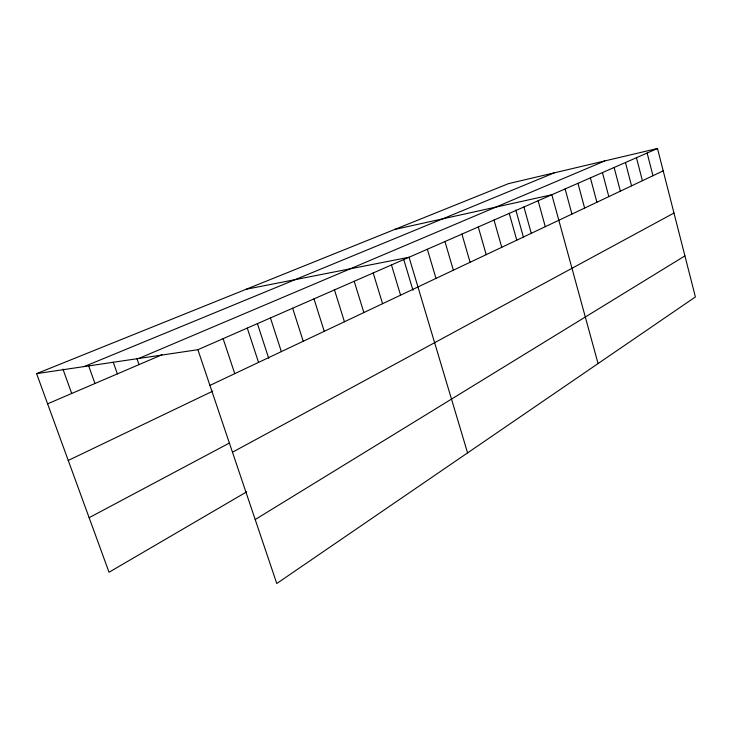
<?xml version="1.0" encoding="UTF-8"?>
<svg xmlns="http://www.w3.org/2000/svg" width="732" height="732" viewBox="0 0 732 732"><rect width="100%" height="100%" fill="white"/><g stroke="black" fill="none" stroke-linecap="round" stroke-linejoin="round"><path stroke-width="1.1" d="M255.194 519.546L684.914 255.898M246.657 491.858L109.031 572.25L36.6 373.64L508.438 183.659L657.492 148.495L695.4 296.945L276.778 583.505L197.887 349.704L36.6 373.64M232.474 452.211L673.971 213.039M89.139 517.689L229.089 443.208M68.259 460.437L212.701 391.181M209.938 385.407L663.201 170.876M197.887 349.704L657.492 148.495M47.607 403.817L161.955 354.773M138.623 358.506L604.842 160.912M84.116 366.595L554.289 172.844M394.731 229.445L551.837 194.749L598.062 363.575M246.181 289.259L409.069 257.252L467.583 452.898M62.934 369.111L71.718 393.477M88.654 365.79L94.959 383.513M113.268 362.194L117.385 373.896M136.847 358.332L139.025 364.609M223.114 338.66L234.762 373.659M247.279 328.082L258.542 362.395M257.362 323.498L268.708 358.259M270.437 317.944L281.344 351.607M292.654 308.218L303.222 341.249M313.991 298.876L324.239 331.303M334.487 289.909L344.433 321.741M354.206 281.271L363.868 312.555M373.183 272.963L382.571 303.698M391.455 264.966L400.587 295.17M403.744 259.485L412.994 290.302M427.36 249.246L435.988 278.416M444.965 241.533L453.355 270.2M461.929 234.112L470.081 262.276M478.271 226.957L486.213 254.645M494.027 220.058L501.759 247.288M509.243 213.396L516.774 240.178M515.84 210.075L523.499 237.415M523.929 206.964L531.276 233.316M538.121 200.751L545.285 226.691M565.113 188.938L571.939 214.073M577.96 183.311L584.621 208.071M590.395 177.867L596.909 202.252M602.454 172.587L608.814 196.615M614.13 167.472L620.361 191.153M625.467 162.513L631.551 185.855M636.456 157.7L642.412 180.713M647.125 153.034L652.962 175.726"/></g></svg>
